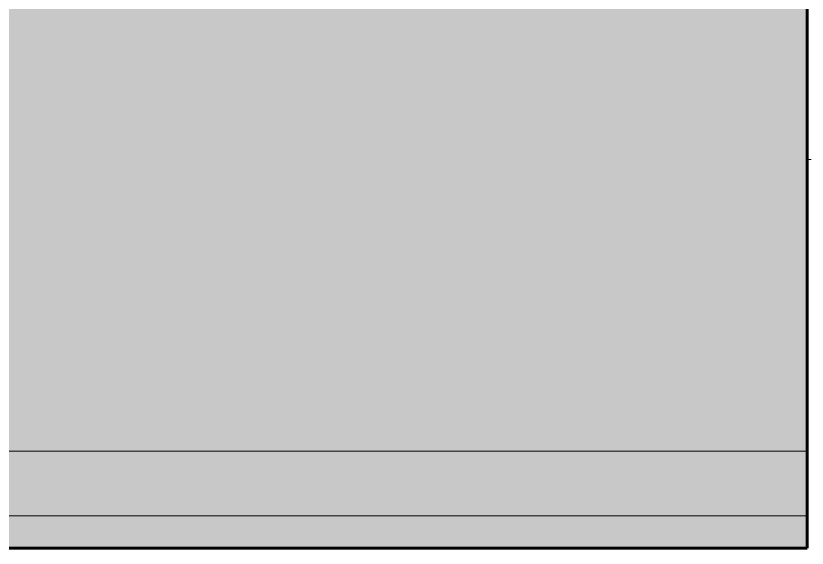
# Model space of a CAD drawing. Header units: inches. Extents: x -4169 to -1846, y 9706 to 12377.
# Drawn here: x -3589.7 to -3565.25, y 10320.59 to 10337.03 of the extents above; entities that cross this region are included whole.
import ezdxf

# ---------------------------------------------------------------- set-up
doc = ezdxf.new("R2010")
doc.units = ezdxf.units.IN
doc.header["$MEASUREMENT"] = 0
doc.linetypes.add('Dash', pattern=[0.25, 0.125, -0.125])
for name, color, linetype, lineweight in [('0-1', 7, 'Continuous', 5), ('0-2', 50, 'Continuous', 18), ('Q-CASE-1', 9, 'Continuous', 9), ('Q-CASE-2', 10, 'Continuous', 60), ('Q-CASE-3', 250, 'Continuous', 9), ('Q-CASE-HDLN-1', 250, 'Dash', 9)]:
    doc.layers.add(name, color=color, linetype=linetype, lineweight=lineweight)

# ---------------------------------------------------------------- blocks, each defined once
blk = doc.blocks.new('OD_CW_Upper Cabinet - OD_CW_Upper Cabinet-1867009-ENLARGED RCP - 3RD FLOOR PLAN')
at = {"layer": 'Q-CASE-HDLN-1'}
blk.add_line((0.738, 12), (13.779, 12), dxfattribs=at)
blk = doc.blocks.new('OD_CW_Base Cabinet - OD_CW_Base Cabinet-1834232-ENLARGED RCP - 3RD FLOOR PLAN')
at = {"layer": 'Q-CASE-1'}
for points in [[(0.738, 3), (66.565, 3), (66.565, 24), (0.738, 24)], [(66.335, 1), (66.565, 1), (66.565, 3), (0.738, 3), (0.738, 1), (32.569, 1)], [(66.335, 0), (66.565, 0), (66.565, 1), (0.738, 1), (0.738, 0), (32.569, 0)]]:
    blk.add_hatch(color=256, dxfattribs=at).paths.add_polyline_path(points, flags=0)
at = {"layer": 'Q-CASE-2'}
for p, q in [((66.565, 0), (66.565, 24)), ((0.738, 0), (66.565, 0))]:
    blk.add_line(p, q, dxfattribs=at)
at = {"layer": 'Q-CASE-3'}
for p, q in [((66.565, 3), (66.565, 24)), ((0.738, 3), (66.565, 3)), ((66.565, 1), (66.565, 3)), ((0.738, 1), (66.565, 1)), ((0.738, 1), (66.565, 1)), ((66.565, 0), (66.565, 1)), ((0.738, 0), (66.565, 0))]:
    blk.add_line(p, q, dxfattribs=at)
blk = doc.blocks.new('CTR - 1st Phase - Unit Layouts_rvt-1-ENLARGED RCP - 3RD FLOOR PLAN')
at = {"layer": '0-2'}
for name, p in [('OD_CW_Base Cabinet - OD_CW_Base Cabinet-1834232-ENLARGED RCP - 3RD FLOOR PLAN', (-3631.817, 10320.589)), ('OD_CW_Upper Cabinet - OD_CW_Upper Cabinet-1867009-ENLARGED RCP - 3RD FLOOR PLAN', (-3565.99, 10320.589))]:
    blk.add_blockref(name, p, dxfattribs=at)

msp = doc.modelspace()

# ---------------------------------------------------------------- block references
at = {"layer": '0-1'}
msp.add_blockref('CTR - 1st Phase - Unit Layouts_rvt-1-ENLARGED RCP - 3RD FLOOR PLAN', (0, 0), dxfattribs=at)

doc.saveas('drawing.dxf')
